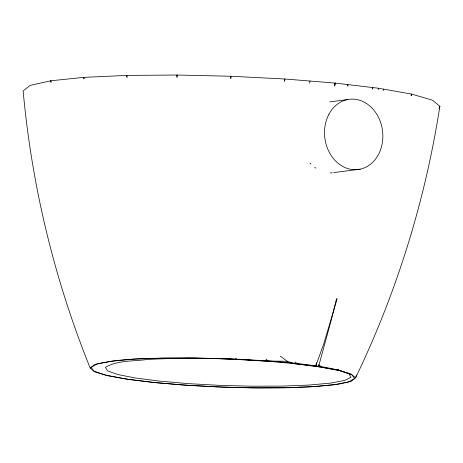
<?xml version="1.0" encoding="UTF-8"?>
<svg xmlns="http://www.w3.org/2000/svg" width="463" height="463" viewBox="0 0 463 463"><rect width="100%" height="100%" fill="white"/><g stroke="black" fill="none" stroke-linecap="round" stroke-linejoin="round"><path stroke-width="0.69" d="M230.892 78.415L230.904 76.25L176.999 75.023L126.804 75.405L83.751 77.373L50.762 80.788L30.095 85.418L23.15 90.945C31.785 185.941 54.455 279.617 90.187 368.056L94.805 371.911L108.157 375.834L129.322 379.567L156.864 382.843L188.904 385.447L223.259 387.195L257.59 387.977L289.554 387.734L316.976 386.483L337.984 384.307L351.151 381.356L355.572 377.837C396.826 292.124 425.294 200.305 439.85 106.305L432.598 100.251L411.636 94.087L378.404 88.23L335.154 83.085L284.849 78.999L230.904 76.25L230.62 78.397M176.889 77.188L176.999 75.023L177.138 77.182M284.681 81.158L284.849 78.999L284.421 81.118M372.489 88.965L372.674 87.548L372.761 88.989M378.207 89.637L378.404 88.23M334.842 85.227L335.154 83.085L334.604 85.18M309.637 83.178L310.002 81.042M347.441 85.996L347.719 84.579L348.118 85.968M318.7 365.874L318.972 364.462M334.575 85.915L335.154 83.085M315.864 365.498L316.547 362.697M411.271 95.482L411.636 94.087L411.051 95.407M318.752 365.897L330.877 321.478L336.555 298.652L337.174 298.728L323.724 343.986L315.934 365.521M356.429 375.082L355.572 377.837L350.954 373.982L337.602 370.053L315.691 366.198M383.237 90.522L383.688 89.162M411.173 95.453L411.636 94.087M90.187 368.056L94.608 364.531C125.155 357.112 156.974 358.53 188.169 357.916C231.743 358.512 275.346 360.775 318.561 366.58M329.702 101.889L347.209 99.638M360.168 169.186L335.658 172.346A35.402 29.071 82.7 0 1 333.62 172.687M287.239 361.285L263.401 360.978L229.521 359.051L195.183 358.073L162.733 358.107L134.386 359.155L112.069 361.14L97.299 363.93L91.089 367.338L93.862 371.123L105.425 375.036L124.998 378.803L151.233 382.172L182.358 384.915L216.238 386.837L250.576 387.82L283.026 387.786L311.373 386.738L333.69 384.753L348.46 381.963L354.67 378.555L351.897 374.77L340.328 370.857L320.761 367.09L294.526 363.721L287.239 361.285L280.335 356.169M236.715 359.155C206.961 358.096 177.167 357.858 147.425 359.462C133.471 361.458 118.082 360.058 105.46 367.269L107.445 370.828L117.66 374.486L135.41 377.993L159.48 381.113L188.238 383.624L219.722 385.361L251.785 386.206L282.239 386.101L309.018 385.054L330.281 383.132L344.594 380.47L350.977 377.247L348.992 373.687L338.777 370.03L321.033 366.522L296.957 363.403L268.199 360.891L236.715 359.155L235.644 358.293M295.064 361.962L296.957 363.403M319.366 365.238L321.033 366.522M265.976 359.178L268.199 360.891M337.706 369.167L338.777 370.03M51.08 82.194L50.762 80.788L51.005 82.211M84.011 78.791L83.751 77.373L83.901 78.808M127.088 77.552L126.804 75.405L126.845 76.852M332.237 172.821A35.402 29.071 82.7 0 1 330.148 172.867M315.847 168.127A35.402 29.071 82.7 0 1 314.724 167.322M311.049 164.099A35.402 29.071 82.7 0 1 310.06 163.051M439.85 106.305L439.208 108.371L439.85 106.305M328.985 114.135A35.402 29.071 82.7 0 0 352.586 169.58A35.402 29.071 82.7 0 0 379.498 119.518A35.402 29.071 82.7 0 0 328.985 114.135"/></g></svg>
